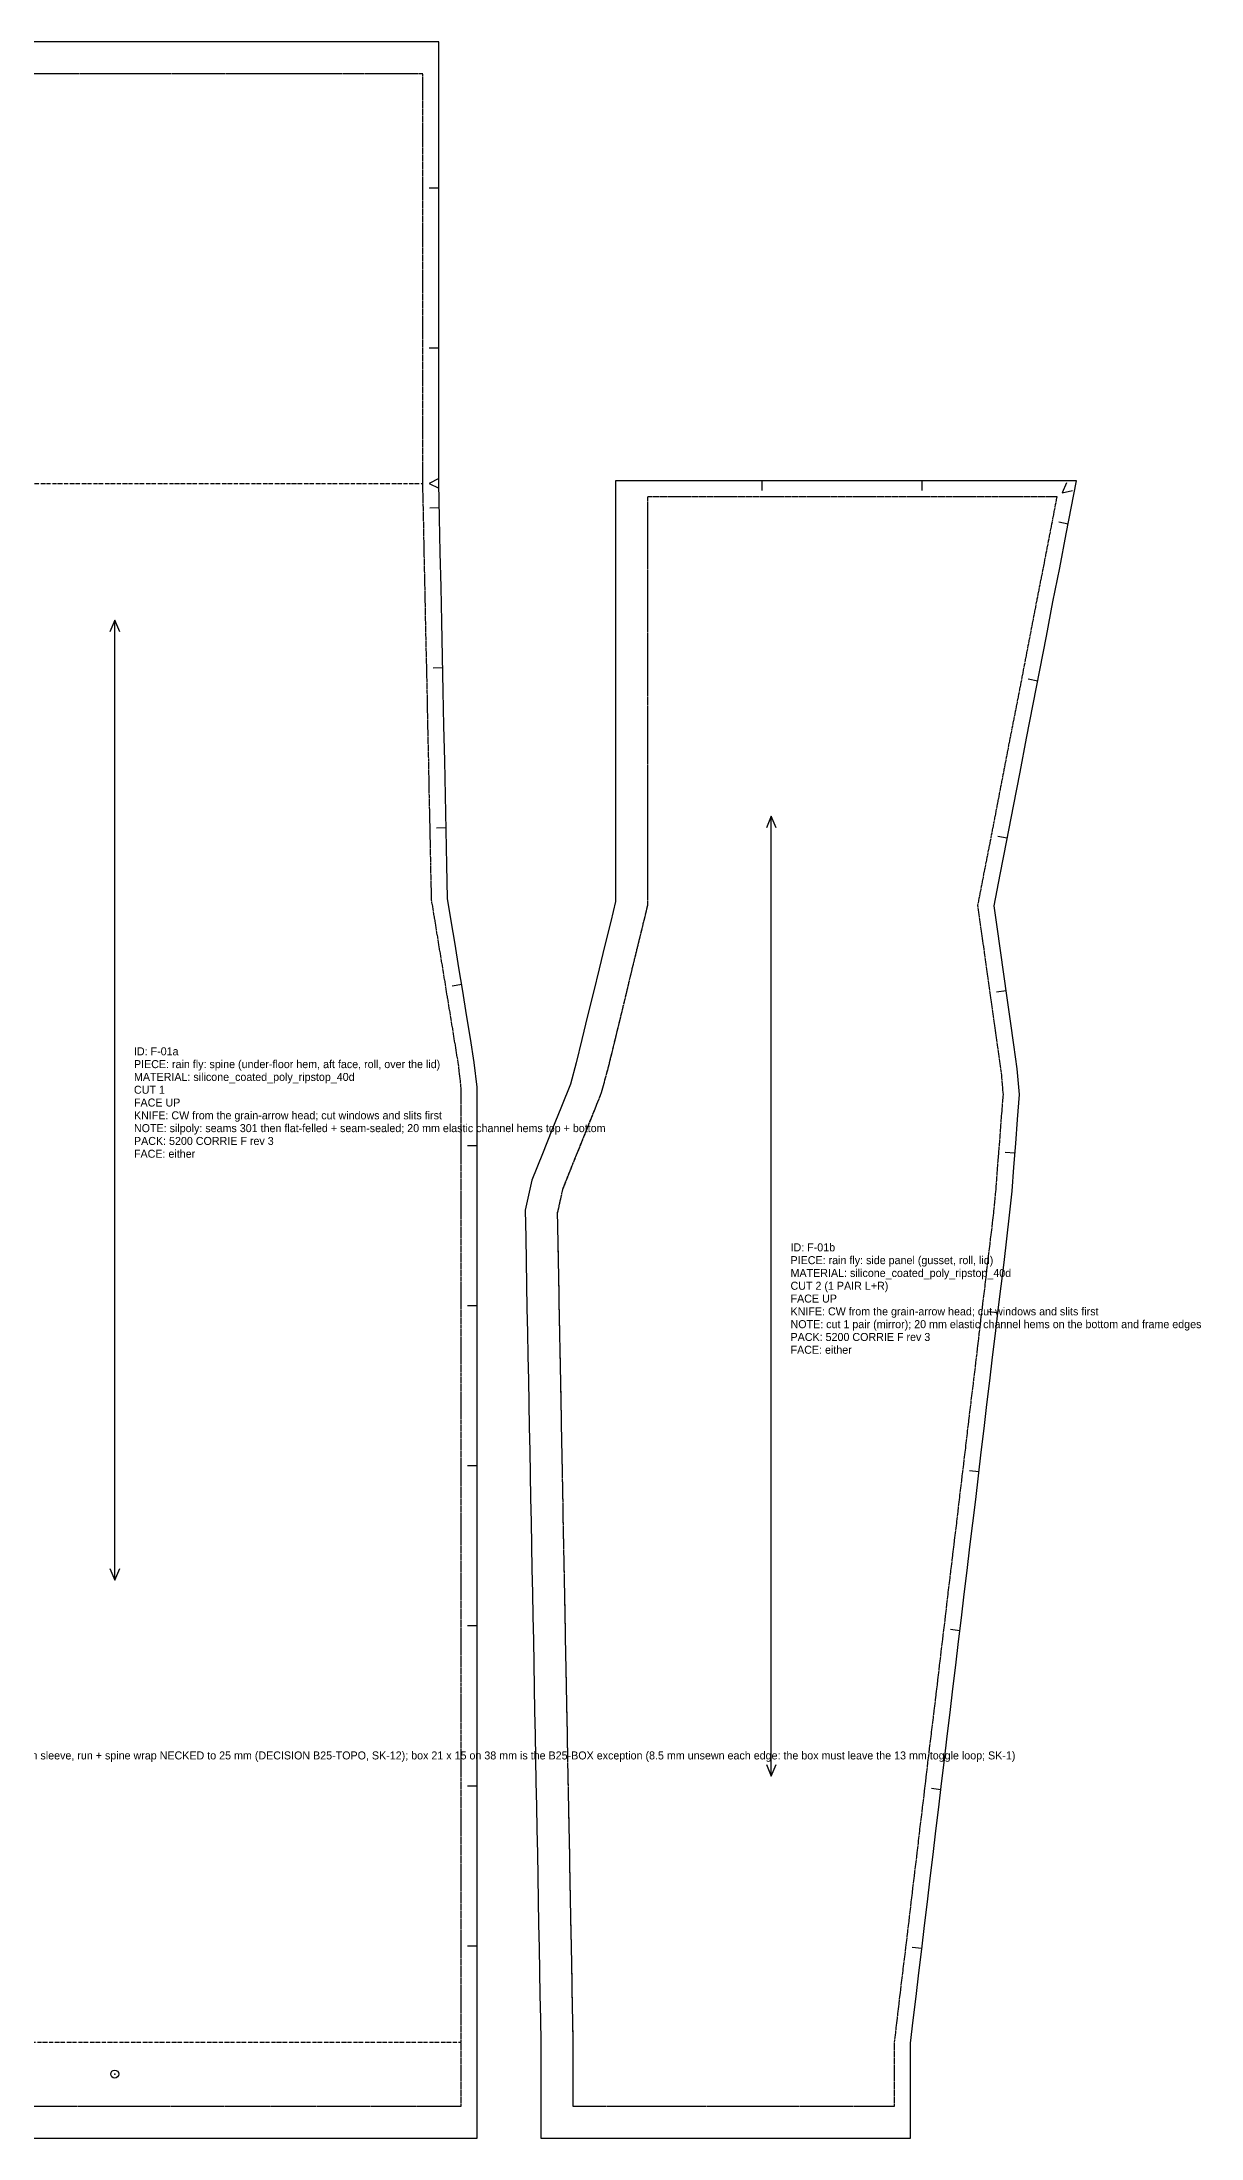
# Model space of a CAD drawing. Header units: millimetres. Extents: x 0 to 2340, y 0 to 5815.
# Drawn here: x 1181 to 1905, y 3643 to 4953 of the extents above; entities that cross this region are included whole.
import ezdxf

# ---------------------------------------------------------------- set-up
doc = ezdxf.new("R2010")
doc.units = ezdxf.units.MM
doc.linetypes.add('DASHDOT', pattern=[3.556, 2.54, -0.508, 0, -0.508])
doc.linetypes.add('DASHED', pattern=[1.524, 1.27, -0.254])
for name, color, linetype in [('CUT', 7, 'Continuous'), ('DRILL', 4, 'Continuous'), ('GRAIN', 5, 'Continuous'), ('INTERNAL', 6, 'Continuous'), ('NOTCH', 1, 'Continuous'), ('SEW', 3, 'Continuous'), ('TEXT', 2, 'Continuous')]:
    doc.layers.add(name, color=color, linetype=linetype)

# ---------------------------------------------------------------- blocks, each defined once
blk = doc.blocks.new('B-25_65')
at = {"layer": 'CUT'}
blk.add_lwpolyline([(0, 0), (38, 0), (38, 513.1), (0, 513.1)], close=True, dxfattribs=at)
at = {"layer": 'DRILL'}
for centre in [(8.5, 470.1), (29.5, 470.1), (8.5, 455.1), (29.5, 455.1), (8.5, 58), (29.5, 58), (8.5, 43), (29.5, 43)]:
    blk.add_circle(centre, 1.5, dxfattribs=at)
for p in [(8.5, 470.1), (29.5, 470.1), (8.5, 455.1), (29.5, 455.1), (8.5, 58), (29.5, 58), (8.5, 43), (29.5, 43)]:
    blk.add_point(p, dxfattribs=at)
at = {"layer": 'GRAIN'}
for points in [[(22.1, 403.1), (19, 410.5), (15.9, 403.1)], [(19, 102.6), (19, 410.5)], [(15.9, 110), (19, 102.6), (22.1, 110)]]:
    blk.add_lwpolyline(points, dxfattribs=at)
at = {"layer": 'INTERNAL', "linetype": 'DASHDOT'}
for points in [[(0, 483.1), (38, 483.1)], [(0, 453.1), (38, 453.1)], [(0, 374), (38, 374)], [(0, 366), (38, 328)], [(13, 185.1), (13, 328)], [(0, 256.6), (38, 256.6)], [(0, 147.1), (38, 185.1)], [(0, 139.1), (38, 139.1)], [(0, 60), (38, 60)], [(0, 30), (38, 30)]]:
    blk.add_lwpolyline(points, dxfattribs=at)
at = {"layer": 'INTERNAL', "linetype": 'CONTINUOUS'}
for points in [[(0, 328), (38, 328)], [(0, 185.1), (38, 185.1)]]:
    blk.add_lwpolyline(points, dxfattribs=at)
at = {"layer": 'SEW', "linetype": 'DASHED'}
for points in [[(0, 0), (38, 0), (38, 513.1), (0, 513.1)], [(8.5, 455.1), (29.5, 455.1), (29.5, 470.1), (8.5, 470.1)], [(8.5, 43), (29.5, 43), (29.5, 58), (8.5, 58)]]:
    blk.add_lwpolyline(points, close=True, dxfattribs=at)
for points in [[(8.5, 455.1), (29.5, 470.1)], [(29.5, 455.1), (8.5, 470.1)], [(8.5, 43), (29.5, 58)], [(29.5, 43), (8.5, 58)]]:
    blk.add_lwpolyline(points, dxfattribs=at)
at = {"layer": 'TEXT'}
for s, p in [('ID: B-25', (31, 284.6)), ('PIECE: guy bridle on the crown top bar (38 mm, BL-041 / BL-043 topology)', (31, 276.6)), ('CUT 1', (31, 260.6)), ('MATERIAL: poly_webbing_38mm', (31, 268.6)), ('FACE UP', (31, 252.6)), ('KNIFE: CW from the grain-arrow head; cut windows and slits first', (31, 244.6)), ('NOTE: hot-knife cut; fitted on the bar before the crown corners are bonded; sleeves x 26.5-64.5 each side (14.5 mm clear of the spine clamp); toggle tab at the sleeve centre x 45.5 (DECISION B25-TAB-CENTRE); 45 deg MITRE under each sleeve, run + spine wrap NECKED to 25 mm (DECISION B25-TOPO, SK-12); box 21 x 15 on 38 mm is the B25-BOX exception (8.5 mm unsewn each edge: the box must leave the 13 mm toggle loop; SK-1)', (31, 236.6)), ('PACK: 5200 CORRIE F rev 3', (31, 228.6)), ('FACE: -', (31, 220.6))]:
    blk.add_text(s, height=5, dxfattribs=at).set_placement(p)
blk = doc.blocks.new('F-01a_75')
at = {"layer": 'CUT'}
blk.add_lwpolyline([(-226.5, 40), (-226.5, -20), (226.5, -20), (226.5, 40), (226.5, 54.9), (226.5, 69.8), (226.5, 84.7), (226.5, 99.6), (226.5, 114.5), (226.5, 129.4), (226.5, 144.3), (226.5, 159.2), (226.5, 174.1), (226.5, 189), (226.5, 203.9), (226.5, 218.8), (226.5, 233.7), (226.5, 248.6), (226.5, 263.5), (226.5, 278.4), (226.5, 293.3), (226.5, 308.2), (226.5, 323.1), (226.5, 338), (226.5, 352.9), (226.5, 367.8), (226.5, 382.7), (226.5, 397.6), (226.5, 412.5), (226.5, 427.4), (226.5, 442.3), (226.5, 457.2), (226.5, 472.1), (226.5, 487), (226.5, 501.9), (226.5, 516.8), (226.5, 531.8), (226.5, 546.7), (226.5, 561.6), (226.5, 576.5), (226.5, 591.4), (226.5, 606.3), (226.5, 621.2), (226.5, 636.6), (224.7, 652.2), (222.3, 667.2), (219.9, 681.9), (217.5, 696.6), (215.1, 711.3), (212.7, 726), (210.3, 740.7), (208, 754.7), (207.5, 775.7), (207.1, 797.4), (206.6, 819), (206.2, 840.7), (205.7, 862.4), (205.2, 884.1), (204.8, 905.7), (204.3, 927.4), (203.9, 949.1), (203.4, 970.8), (203, 992.4), (202.5, 1014), (202.5, 1289.9), (-202.5, 1289.9), (-202.5, 1014), (-203, 992.4), (-203.4, 970.8), (-203.9, 949.1), (-204.3, 927.4), (-204.8, 905.7), (-205.2, 884.1), (-205.7, 862.4), (-206.2, 840.7), (-206.6, 819), (-207.1, 797.4), (-207.5, 775.7), (-208, 754.7), (-210.3, 740.7), (-212.7, 726), (-215.1, 711.3), (-217.5, 696.6), (-219.9, 681.9), (-222.3, 667.2), (-224.7, 652.2), (-226.5, 636.6), (-226.5, 621.2), (-226.5, 606.3), (-226.5, 591.4), (-226.5, 576.5), (-226.5, 561.6), (-226.5, 546.7), (-226.5, 531.8), (-226.5, 516.8), (-226.5, 501.9), (-226.5, 487), (-226.5, 472.1), (-226.5, 457.2), (-226.5, 442.3), (-226.5, 427.4), (-226.5, 412.5), (-226.5, 397.6), (-226.5, 382.7), (-226.5, 367.8), (-226.5, 352.9), (-226.5, 338), (-226.5, 323.1), (-226.5, 308.2), (-226.5, 293.3), (-226.5, 278.4), (-226.5, 263.5), (-226.5, 248.6), (-226.5, 233.7), (-226.5, 218.8), (-226.5, 203.9), (-226.5, 189), (-226.5, 174.1), (-226.5, 159.2), (-226.5, 144.3), (-226.5, 129.4), (-226.5, 114.5), (-226.5, 99.6), (-226.5, 84.7), (-226.5, 69.8), (-226.5, 54.9)], close=True, dxfattribs=at)
at = {"layer": 'DRILL'}
blk.add_circle((0, 20), 2.5, dxfattribs=at)
blk.add_point((0, 20), dxfattribs=at)
at = {"layer": 'GRAIN'}
for points in [[(3.1, 921.2), (0, 928.6), (-3.1, 921.2)], [(0, 328.6), (0, 928.6)], [(-3.1, 336), (0, 328.6), (3.1, 336)]]:
    blk.add_lwpolyline(points, dxfattribs=at)
at = {"layer": 'INTERNAL', "linetype": 'DASHDOT'}
for points in [[(192.5, 1269.9), (-192.5, 1269.9)], [(-192.5, 1013.9), (192.5, 1013.9)], [(-216.5, 40), (216.5, 40)], [(-216.5, 0), (216.5, 0)]]:
    blk.add_lwpolyline(points, dxfattribs=at)
at = {"layer": 'NOTCH'}
for points in [[(-202.5, 1198.5), (-196.5, 1198.5)], [(202.5, 1198.5), (196.5, 1198.5)], [(-202.5, 1098.5), (-196.5, 1098.5)], [(202.5, 1098.5), (196.5, 1098.5)], [(-202.5, 1011), (-196.5, 1013.9), (-202.5, 1017)], [(202.5, 1017), (196.5, 1013.9), (202.5, 1011)], [(-202.8, 998.7), (-196.8, 998.6)], [(202.8, 998.7), (196.8, 998.6)], [(-204.9, 898.7), (-198.9, 898.6)], [(204.9, 898.7), (198.9, 898.6)], [(-207.1, 798.7), (-201.1, 798.6)], [(207.1, 798.7), (201.1, 798.6)], [(-216.8, 700.9), (-210.9, 699.9)], [(216.8, 700.9), (210.9, 699.9)], [(-226.5, 600), (-220.5, 600)], [(226.5, 600), (220.5, 600)], [(-226.5, 500), (-220.5, 500)], [(226.5, 500), (220.5, 500)], [(-226.5, 400), (-220.5, 400)], [(226.5, 400), (220.5, 400)], [(-226.5, 300), (-220.5, 300)], [(226.5, 300), (220.5, 300)], [(-226.5, 200), (-220.5, 200)], [(226.5, 200), (220.5, 200)], [(-226.5, 100), (-220.5, 100)], [(226.5, 100), (220.5, 100)]]:
    blk.add_lwpolyline(points, dxfattribs=at)
at = {"layer": 'SEW', "linetype": 'DASHED'}
blk.add_lwpolyline([(-216.5, 0), (216.5, 0), (216.5, 40), (216.5, 54.9), (216.5, 69.8), (216.5, 84.7), (216.5, 99.6), (216.5, 114.5), (216.5, 129.4), (216.5, 144.3), (216.5, 159.2), (216.5, 174.1), (216.5, 189), (216.5, 203.9), (216.5, 218.8), (216.5, 233.7), (216.5, 248.6), (216.5, 263.5), (216.5, 278.4), (216.5, 293.3), (216.5, 308.2), (216.5, 323.1), (216.5, 338), (216.5, 352.9), (216.5, 367.8), (216.5, 382.7), (216.5, 397.6), (216.5, 412.5), (216.5, 427.4), (216.5, 442.3), (216.5, 457.2), (216.5, 472.1), (216.5, 487), (216.5, 501.9), (216.5, 516.8), (216.5, 531.8), (216.5, 546.7), (216.5, 561.6), (216.5, 576.5), (216.5, 591.4), (216.5, 606.3), (216.5, 621.2), (216.5, 636.1), (214.8, 650.9), (212.4, 665.6), (210, 680.3), (207.6, 695), (205.2, 709.7), (202.8, 724.4), (200.4, 739.1), (198, 753.8), (197.5, 775.5), (197.1, 797.2), (196.6, 818.8), (196.2, 840.5), (195.7, 862.2), (195.3, 883.8), (194.8, 905.5), (194.3, 927.2), (193.9, 948.9), (193.4, 970.5), (193, 992.2), (192.5, 1013.9), (192.5, 1269.9), (-192.5, 1269.9), (-192.5, 1013.9), (-193, 992.2), (-193.4, 970.5), (-193.9, 948.9), (-194.3, 927.2), (-194.8, 905.5), (-195.3, 883.8), (-195.7, 862.2), (-196.2, 840.5), (-196.6, 818.8), (-197.1, 797.2), (-197.5, 775.5), (-198, 753.8), (-200.4, 739.1), (-202.8, 724.4), (-205.2, 709.7), (-207.6, 695), (-210, 680.3), (-212.4, 665.6), (-214.8, 650.9), (-216.5, 636.1), (-216.5, 621.2), (-216.5, 606.3), (-216.5, 591.4), (-216.5, 576.5), (-216.5, 561.6), (-216.5, 546.7), (-216.5, 531.8), (-216.5, 516.8), (-216.5, 501.9), (-216.5, 487), (-216.5, 472.1), (-216.5, 457.2), (-216.5, 442.3), (-216.5, 427.4), (-216.5, 412.5), (-216.5, 397.6), (-216.5, 382.7), (-216.5, 367.8), (-216.5, 352.9), (-216.5, 338), (-216.5, 323.1), (-216.5, 308.2), (-216.5, 293.3), (-216.5, 278.4), (-216.5, 263.5), (-216.5, 248.6), (-216.5, 233.7), (-216.5, 218.8), (-216.5, 203.9), (-216.5, 189), (-216.5, 174.1), (-216.5, 159.2), (-216.5, 144.3), (-216.5, 129.4), (-216.5, 114.5), (-216.5, 99.6), (-216.5, 84.7), (-216.5, 69.8), (-216.5, 54.9), (-216.5, 40)], close=True, dxfattribs=at)
at = {"layer": 'TEXT'}
for s, p in [('ID: F-01a', (12, 656.6)), ('PIECE: rain fly: spine (under-floor hem, aft face, roll, over the lid)', (12, 648.6)), ('MATERIAL: silicone_coated_poly_ripstop_40d', (12, 640.6)), ('CUT 1', (12, 632.6)), ('FACE UP', (12, 624.6)), ('KNIFE: CW from the grain-arrow head; cut windows and slits first', (12, 616.6)), ('NOTE: silpoly: seams 301 then flat-felled + seam-sealed; 20 mm elastic channel hems top + bottom', (12, 608.6)), ('PACK: 5200 CORRIE F rev 3', (12, 600.6)), ('FACE: either', (12, 592.6))]:
    blk.add_text(s, height=5, dxfattribs=at).set_placement(p)
blk = doc.blocks.new('F-01b_76')
at = {"layer": 'CUT'}
blk.add_lwpolyline([(-45, 39.8), (-45, -20), (186, -20), (186, 39.4), (187.7, 53.6), (189.5, 68.4), (191.2, 83.2), (193, 98), (194.8, 112.8), (196.6, 127.6), (198.3, 142.4), (200.1, 157.2), (201.9, 172), (203.6, 186.8), (205.4, 201.6), (207.2, 216.4), (208.9, 231.2), (210.7, 246), (212.5, 260.8), (214.3, 275.5), (216, 290.3), (217.8, 305.1), (219.6, 319.9), (221.3, 334.7), (223.1, 349.5), (224.9, 364.3), (226.7, 379.1), (228.4, 393.9), (230.2, 408.7), (232, 423.5), (233.7, 438.3), (235.5, 453.1), (237.3, 467.9), (239.1, 482.7), (240.8, 497.5), (242.6, 512.3), (244.4, 527.1), (246.1, 541.9), (247.9, 556.8), (249.4, 571.8), (250.5, 586.8), (251.7, 601.6), (252.8, 616.5), (254, 632.2), (252.6, 648.1), (250.5, 663.1), (248.4, 677.9), (246.3, 692.6), (244.2, 707.4), (242.2, 722.1), (240.1, 736.9), (238.2, 750), (242, 769.6), (246.2, 790.9), (250.3, 812.2), (254.4, 833.5), (258.5, 854.8), (262.7, 876), (266.8, 897.3), (270.9, 918.6), (275, 939.9), (279.2, 961.2), (283.3, 982.4), (289.7, 1015.6), (1.6, 1015.6), (1.6, 984.3), (1.6, 963.1), (1.6, 941.8), (1.6, 920.5), (1.6, 899.2), (1.6, 877.9), (1.6, 856.7), (1.6, 835.4), (1.6, 814.1), (1.6, 792.8), (1.6, 771.5), (1.6, 752.7), (-1.4, 740.2), (-5, 725.5), (-8.6, 710.7), (-12.2, 696), (-15.8, 681.2), (-19.4, 666.4), (-22.9, 652), (-26.6, 638.6), (-32.2, 624.7), (-38.2, 609.9), (-44.1, 595), (-50.7, 578.6), (-54.8, 559.8), (-54.5, 542.7), (-54.2, 527.9), (-53.9, 513.1), (-53.7, 498.3), (-53.4, 483.5), (-53.1, 468.7), (-52.8, 453.9), (-52.5, 439.1), (-52.3, 424.3), (-52, 409.5), (-51.7, 394.7), (-51.4, 379.9), (-51.1, 365.1), (-50.9, 350.3), (-50.6, 335.5), (-50.3, 320.7), (-50, 305.9), (-49.7, 291.2), (-49.5, 276.4), (-49.2, 261.6), (-48.9, 246.8), (-48.6, 232), (-48.4, 217.2), (-48.1, 202.4), (-47.8, 187.6), (-47.5, 172.8), (-47.2, 158), (-47, 143.2), (-46.7, 128.4), (-46.4, 113.6), (-46.1, 98.8), (-45.8, 84), (-45.6, 69.2), (-45.3, 54.4)], close=True, dxfattribs=at)
at = {"layer": 'GRAIN'}
for points in [[(102.1, 798.7), (99, 806.1), (95.9, 798.7)], [(99, 206.1), (99, 806.1)], [(95.9, 213.4), (99, 206.1), (102.1, 213.4)]]:
    blk.add_lwpolyline(points, dxfattribs=at)
at = {"layer": 'INTERNAL', "linetype": 'DASHDOT'}
for points in [[(21.6, 1005.6), (21.6, 984.3), (21.6, 963.1), (21.6, 941.8), (21.6, 920.5), (21.6, 899.2), (21.6, 877.9), (21.6, 856.7), (21.6, 835.4), (21.6, 814.1), (21.6, 792.8), (21.6, 771.5), (21.6, 750.3), (18, 735.5), (14.4, 720.7), (10.8, 706), (7.3, 691.2), (3.7, 676.5), (0.1, 661.7), (-3.5, 647), (-7.7, 632.1), (-13.6, 617.3), (-19.6, 602.4), (-25.6, 587.6), (-31.5, 572.7), (-34.8, 557.9), (-34.5, 543.1), (-34.2, 528.3), (-33.9, 513.5), (-33.7, 498.7), (-33.4, 483.9), (-33.1, 469.1), (-32.8, 454.3), (-32.5, 439.5), (-32.3, 424.7), (-32, 409.9), (-31.7, 395.1), (-31.4, 380.3), (-31.2, 365.5), (-30.9, 350.7), (-30.6, 335.9), (-30.3, 321.1), (-30, 306.3), (-29.8, 291.5), (-29.5, 276.7), (-29.2, 261.9), (-28.9, 247.1), (-28.6, 232.3), (-28.4, 217.6), (-28.1, 202.8), (-27.8, 188), (-27.5, 173.2), (-27.2, 158.4), (-27, 143.6), (-26.7, 128.8), (-26.4, 114), (-26.1, 99.2), (-25.8, 84.4), (-25.6, 69.6), (-25.3, 54.8), (-25, 40), (-25, 0)], [(-25, 0), (176, 0)]]:
    blk.add_lwpolyline(points, dxfattribs=at)
at = {"layer": 'NOTCH'}
for points in [[(93, 1015.6), (93, 1009.6)], [(193, 1015.6), (193, 1009.6)], [(283.5, 1014.3), (280.7, 1008.1), (287.3, 1009.6)], [(284.5, 988.6), (278.6, 989.7)], [(265.5, 890.4), (259.6, 891.6)], [(246.4, 792.3), (240.5, 793.4)], [(245.7, 696.9), (239.8, 696.1)], [(251.2, 595.4), (245.2, 595.9)], [(240.6, 495.6), (234.6, 496.3)], [(228.7, 396.3), (222.8, 397)], [(216.8, 297), (210.9, 297.7)], [(204.9, 197.7), (199, 198.4)], [(193.1, 98.4), (187.1, 99.1)]]:
    blk.add_lwpolyline(points, dxfattribs=at)
at = {"layer": 'SEW', "linetype": 'DASHED'}
blk.add_lwpolyline([(-25, 0), (176, 0), (176, 40), (177.8, 54.8), (179.5, 69.6), (181.3, 84.4), (183.1, 99.2), (184.9, 114), (186.6, 128.8), (188.4, 143.6), (190.2, 158.4), (191.9, 173.2), (193.7, 188), (195.5, 202.8), (197.2, 217.6), (199, 232.3), (200.8, 247.1), (202.6, 261.9), (204.3, 276.7), (206.1, 291.5), (207.9, 306.3), (209.6, 321.1), (211.4, 335.9), (213.2, 350.7), (215, 365.5), (216.7, 380.3), (218.5, 395.1), (220.3, 409.9), (222, 424.7), (223.8, 439.5), (225.6, 454.3), (227.4, 469.1), (229.1, 483.9), (230.9, 498.7), (232.7, 513.5), (234.4, 528.3), (236.2, 543.1), (238, 557.9), (239.4, 572.7), (240.5, 587.6), (241.7, 602.4), (242.8, 617.3), (244, 632.1), (242.7, 647), (240.6, 661.7), (238.5, 676.5), (236.4, 691.2), (234.3, 706), (232.3, 720.7), (230.2, 735.5), (228.1, 750.3), (232.2, 771.5), (236.4, 792.8), (240.5, 814.1), (244.6, 835.4), (248.7, 856.7), (252.9, 877.9), (257, 899.2), (261.1, 920.5), (265.2, 941.8), (269.4, 963.1), (273.5, 984.3), (277.6, 1005.6), (21.6, 1005.6), (21.6, 984.3), (21.6, 963.1), (21.6, 941.8), (21.6, 920.5), (21.6, 899.2), (21.6, 877.9), (21.6, 856.7), (21.6, 835.4), (21.6, 814.1), (21.6, 792.8), (21.6, 771.5), (21.6, 750.3), (18, 735.5), (14.4, 720.7), (10.8, 706), (7.3, 691.2), (3.7, 676.5), (0.1, 661.7), (-3.5, 647), (-7.7, 632.1), (-13.6, 617.3), (-19.6, 602.4), (-25.6, 587.6), (-31.5, 572.7), (-34.8, 557.9), (-34.5, 543.1), (-34.2, 528.3), (-33.9, 513.5), (-33.7, 498.7), (-33.4, 483.9), (-33.1, 469.1), (-32.8, 454.3), (-32.5, 439.5), (-32.3, 424.7), (-32, 409.9), (-31.7, 395.1), (-31.4, 380.3), (-31.2, 365.5), (-30.9, 350.7), (-30.6, 335.9), (-30.3, 321.1), (-30, 306.3), (-29.8, 291.5), (-29.5, 276.7), (-29.2, 261.9), (-28.9, 247.1), (-28.6, 232.3), (-28.4, 217.6), (-28.1, 202.8), (-27.8, 188), (-27.5, 173.2), (-27.2, 158.4), (-27, 143.6), (-26.7, 128.8), (-26.4, 114), (-26.1, 99.2), (-25.8, 84.4), (-25.6, 69.6), (-25.3, 54.8), (-25, 40)], close=True, dxfattribs=at)
at = {"layer": 'TEXT'}
for s, p in [('ID: F-01b', (111, 534.1)), ('PIECE: rain fly: side panel (gusset, roll, lid)', (111, 526.1)), ('CUT 2 (1 PAIR L+R)', (111, 510.1)), ('MATERIAL: silicone_coated_poly_ripstop_40d', (111, 518.1)), ('FACE UP', (111, 502.1)), ('KNIFE: CW from the grain-arrow head; cut windows and slits first', (111, 494.1)), ('NOTE: cut 1 pair (mirror); 20 mm elastic channel hems on the bottom and frame edges', (111, 486.1)), ('PACK: 5200 CORRIE F rev 3', (111, 478.1)), ('FACE: either', (111, 470.1))]:
    blk.add_text(s, height=5, dxfattribs=at).set_placement(p)

msp = doc.modelspace()

# ---------------------------------------------------------------- block references
at = {"layer": 'CUT'}
for name, p in [('F-01a_75', (1226.5, 3663.5)), ('F-01b_76', (1537.8, 3663.5)), ('B-25_65', (437, 3643.5))]:
    msp.add_blockref(name, p, dxfattribs=at)

doc.saveas('drawing.dxf')
